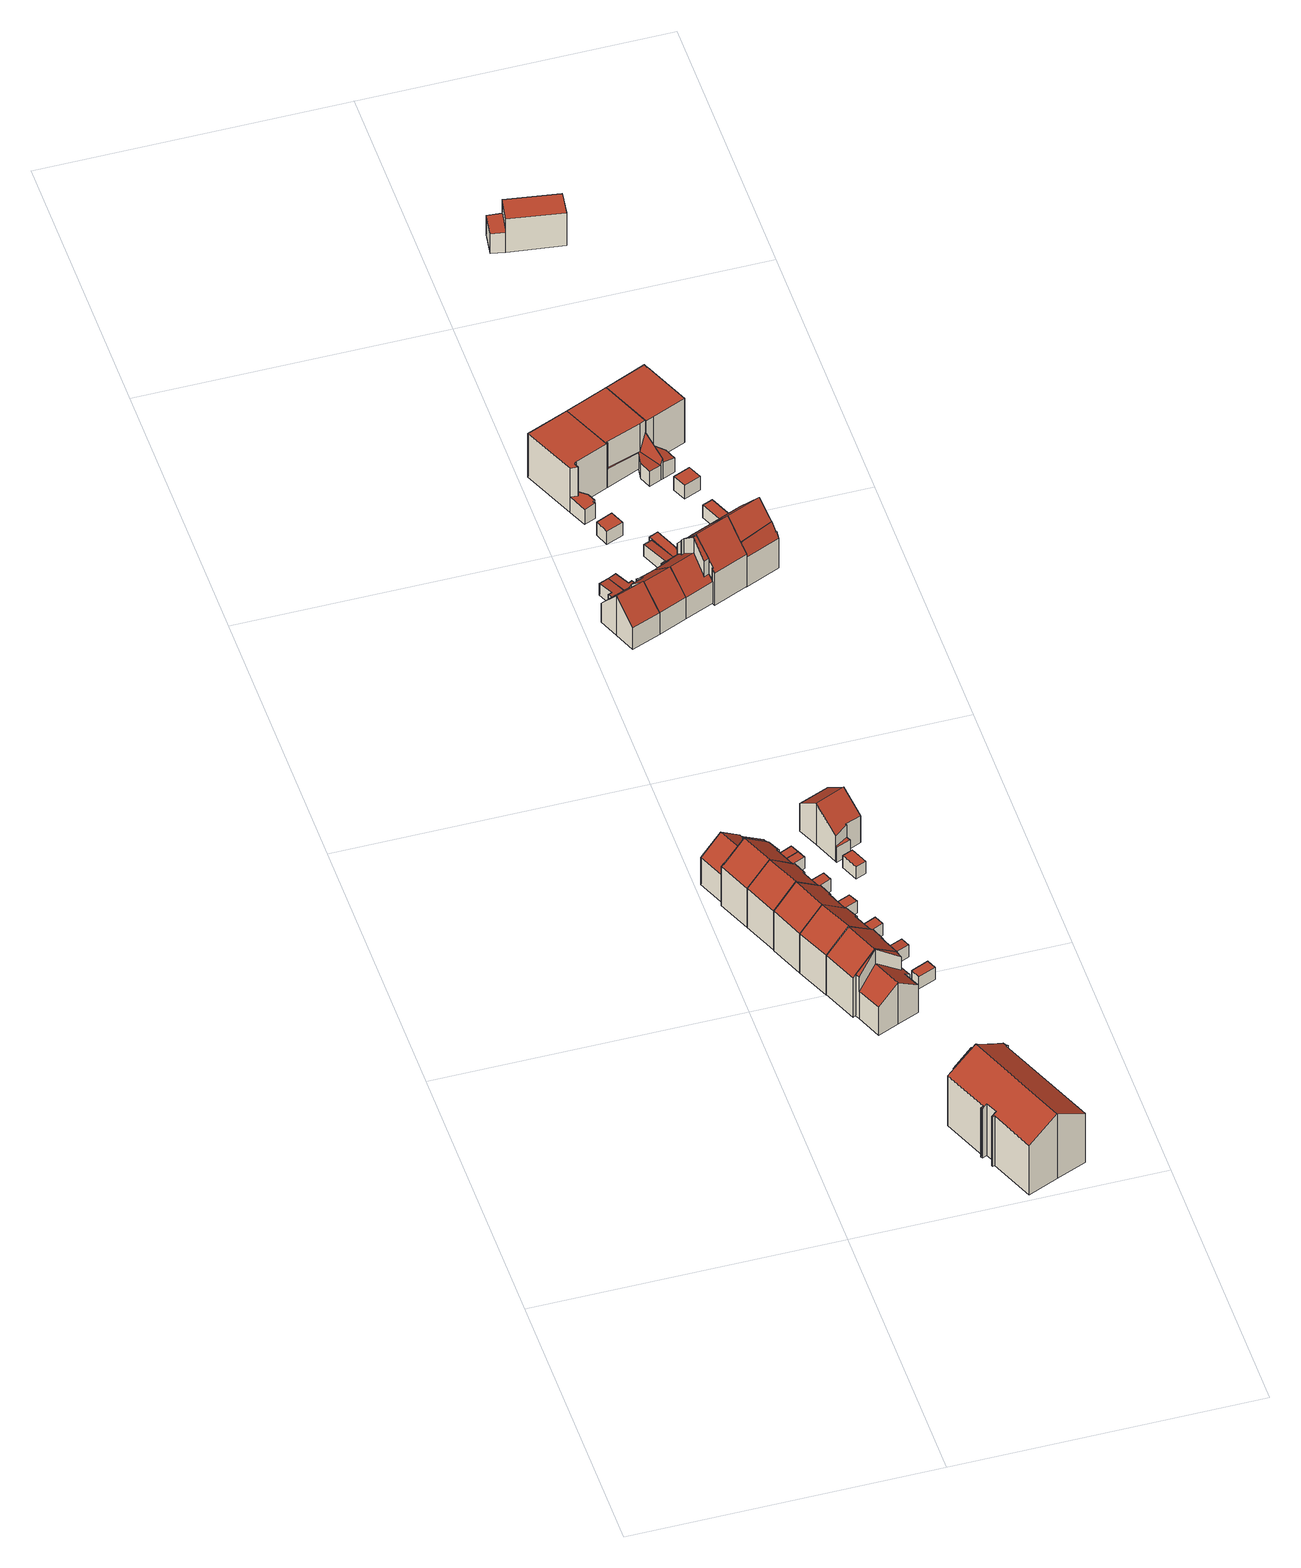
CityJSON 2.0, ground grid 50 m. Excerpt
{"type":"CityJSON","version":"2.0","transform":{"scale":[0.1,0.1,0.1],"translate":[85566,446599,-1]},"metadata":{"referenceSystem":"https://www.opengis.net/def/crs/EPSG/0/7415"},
"CityObjects":{
"building1":{"type":"Building","attributes":{"b3_bag_bag_overlap":0,"b3_bouwlagen":3,"b3_dak_type":"slanted","b3_h_dak_50p":6.76,"b3_h_dak_70p":7.43,"b3_h_dak_max":11.15,"b3_h_dak_min":2.4,"b3_h_maaiveld":-0.35,"b3_kas_warenhuis":false,"b3_mutatie_ahn3_ahn4":false,"b3_opp_buitenmuur":132.81,"b3_opp_dak_plat":0,"b3_opp_dak_schuin":53.96,"b3_opp_grond":43.02,"b3_opp_scheidingsmuur":70.31,"b3_reconstructie_onvolledig":false,"b3_rmse_lod12":1.41,"b3_rmse_lod13":1.21,"b3_rmse_lod22":0.35,"b3_val3dity_lod12":"[]","b3_val3dity_lod13":"[]","b3_val3dity_lod22":"[]","b3_volume_lod12":331.48,"b3_volume_lod13":326.34,"b3_volume_lod22":304.06,"geconstateerd":false,"oorspronkelijkbouwjaar":1948,"status":"Pand in gebruik"},"children":["building1-1"]},
"building1-1":{"type":"BuildingPart","parents":["building1"],"geometry":[{"type":"Solid","lod":"2.2","boundaries":[[[[0,1,2,3,4,5,6,7,8,9,10]],[[11,7,6,12]],[[13,14,10,9,15]],[[16,17,14,13]],[[18,1,0,19]],[[12,6,5,20]],[[21,22,4,3,23,24]],[[24,23,17,16,25]],[[26,2,1,18]],[[19,0,10,14]],[[27,28,22,21]],[[20,5,4,22]],[[25,16,28,27]],[[29,8,7,11]],[[15,9,8,29]],[[23,3,2,26]],[[25,27,21,24]],[[11,28,16,13,15,29]],[[23,26,18,19,14,17]],[[28,11,12,20,22]]]],"semantics":{"surfaces":[{"type":"GroundSurface"},{"type":"WallSurface","on_footprint_edge":true},{"type":"WallSurface","on_footprint_edge":false},{"type":"RoofSurface"}],"values":[[0,1,1,2,1,1,1,2,1,1,2,1,2,1,1,1,3,3,3,3]]}}]},
"building2":{"type":"Building","attributes":{"b3_bag_bag_overlap":0,"b3_bouwlagen":3,"b3_dak_type":"slanted","b3_h_dak_50p":9.47,"b3_h_dak_70p":10.08,"b3_h_dak_max":11.21,"b3_h_dak_min":2.56,"b3_h_maaiveld":-0.299,"b3_kas_warenhuis":false,"b3_mutatie_ahn3_ahn4":false,"b3_opp_buitenmuur":117.5,"b3_opp_dak_plat":0,"b3_opp_dak_schuin":67.11,"b3_opp_grond":52.32,"b3_opp_scheidingsmuur":154.33,"b3_reconstructie_onvolledig":false,"b3_rmse_lod12":1.56,"b3_rmse_lod13":1.56,"b3_rmse_lod22":0.716,"b3_val3dity_lod12":"[]","b3_val3dity_lod13":"[]","b3_val3dity_lod22":"[]","b3_volume_lod12":543,"b3_volume_lod13":543,"b3_volume_lod22":508.78,"geconstateerd":false,"oorspronkelijkbouwjaar":1948,"status":"Pand in gebruik"},"children":["building2-1"]},
"building2-1":{"type":"BuildingPart","parents":["building2"],"geometry":[{"type":"Solid","lod":"2.2","boundaries":[[[[30,31,5,32,33,2,1,34,35,36,37,38]],[[39,33,32,40]],[[41,2,33,39]],[[42,1,2,41]],[[43,38,37,44]],[[45,35,34,46]],[[47,36,35,45]],[[46,34,1,42]],[[48,31,30,49]],[[50,5,31,48]],[[40,32,5,50]],[[49,30,38,43]],[[44,37,36,47]],[[49,43,44,40,50,48]],[[44,47,45,46,42,41,39,40]]]],"semantics":{"surfaces":[{"type":"GroundSurface"},{"type":"WallSurface","on_footprint_edge":true},{"type":"RoofSurface"}],"values":[[0,1,1,1,1,1,1,1,1,1,1,1,1,2,2]]}}]},
"building3":{"type":"Building","attributes":{"b3_bag_bag_overlap":0,"b3_bouwlagen":3,"b3_dak_type":"slanted","b3_h_dak_50p":9.42,"b3_h_dak_70p":10.14,"b3_h_dak_max":11.2,"b3_h_dak_min":7.79,"b3_h_maaiveld":-0.341,"b3_kas_warenhuis":false,"b3_mutatie_ahn3_ahn4":false,"b3_opp_buitenmuur":103.54,"b3_opp_dak_plat":0,"b3_opp_dak_schuin":68.24,"b3_opp_grond":53.12,"b3_opp_scheidingsmuur":168.36,"b3_reconstructie_onvolledig":false,"b3_rmse_lod12":1.16,"b3_rmse_lod13":1.16,"b3_rmse_lod22":0.027,"b3_val3dity_lod12":"[]","b3_val3dity_lod13":"[]","b3_val3dity_lod22":"[]","b3_volume_lod12":553.67,"b3_volume_lod13":553.67,"b3_volume_lod22":518.33,"geconstateerd":false,"oorspronkelijkbouwjaar":1948,"status":"Pand in gebruik"},"children":["building3-1"]},
"building3-1":{"type":"BuildingPart","parents":["building3"],"geometry":[{"type":"Solid","lod":"2.2","boundaries":[[[[37,51,52,53,54,55,56,38]],[[57,55,54,58]],[[59,53,52,60]],[[60,52,51,61]],[[62,56,55,57]],[[63,38,56,62]],[[58,54,53,59]],[[61,51,37,44]],[[44,37,38,63]],[[61,44,57,58,59,60]],[[44,63,62,57]]]],"semantics":{"surfaces":[{"type":"GroundSurface"},{"type":"WallSurface","on_footprint_edge":true},{"type":"RoofSurface"}],"values":[[0,1,1,1,1,1,1,1,1,2,2]]}}]},
"building4":{"type":"Building","attributes":{"b3_bag_bag_overlap":0,"b3_bouwlagen":3,"b3_dak_type":"slanted","b3_h_dak_50p":9.42,"b3_h_dak_70p":10.1,"b3_h_dak_max":11.16,"b3_h_dak_min":7.81,"b3_h_maaiveld":-0.358,"b3_kas_warenhuis":false,"b3_mutatie_ahn3_ahn4":false,"b3_opp_buitenmuur":104.19,"b3_opp_dak_plat":0,"b3_opp_dak_schuin":68.46,"b3_opp_grond":53.33,"b3_opp_scheidingsmuur":168.63,"b3_reconstructie_onvolledig":false,"b3_rmse_lod12":1.16,"b3_rmse_lod13":1.16,"b3_rmse_lod22":0.028,"b3_val3dity_lod12":"[]","b3_val3dity_lod13":"[]","b3_val3dity_lod22":"[]","b3_volume_lod12":557.73,"b3_volume_lod13":557.73,"b3_volume_lod22":521.25,"geconstateerd":false,"oorspronkelijkbouwjaar":1948,"status":"Pand in gebruik"},"children":["building4-1"]},
"building4-1":{"type":"BuildingPart","parents":["building4"],"geometry":[{"type":"Solid","lod":"2.2","boundaries":[[[[64,65,66,67,68,69,70,71]],[[72,68,67,73]],[[74,69,68,72]],[[75,70,69,74]],[[76,71,70,75]],[[73,67,66,77]],[[78,65,64,79]],[[77,66,65,78]],[[79,64,71,76]],[[77,76,75,74,72,73]],[[79,76,77,78]]]],"semantics":{"surfaces":[{"type":"GroundSurface"},{"type":"WallSurface","on_footprint_edge":true},{"type":"RoofSurface"}],"values":[[0,1,1,1,1,1,1,1,1,2,2]]}}]},
"building5":{"type":"Building","attributes":{"b3_bag_bag_overlap":0,"b3_bouwlagen":3,"b3_dak_type":"slanted","b3_h_dak_50p":9.33,"b3_h_dak_70p":10.05,"b3_h_dak_max":11.16,"b3_h_dak_min":2.57,"b3_h_maaiveld":-0.38,"b3_kas_warenhuis":false,"b3_mutatie_ahn3_ahn4":false,"b3_opp_buitenmuur":104.39,"b3_opp_dak_plat":0,"b3_opp_dak_schuin":67.74,"b3_opp_grond":53.08,"b3_opp_scheidingsmuur":168.58,"b3_reconstructie_onvolledig":false,"b3_rmse_lod12":1.59,"b3_rmse_lod13":1.59,"b3_rmse_lod22":0.721,"b3_val3dity_lod12":"[]","b3_val3dity_lod13":"[]","b3_val3dity_lod22":"[]","b3_volume_lod12":555.49,"b3_volume_lod13":555.49,"b3_volume_lod22":519.77,"geconstateerd":false,"oorspronkelijkbouwjaar":1948,"status":"Pand in gebruik"},"children":["building5-1"]},
"building5-1":{"type":"BuildingPart","parents":["building5"],"geometry":[{"type":"Solid","lod":"2.2","boundaries":[[[[80,81,82,83,64,71,70,84,85]],[[86,83,82,87]],[[76,71,64,79]],[[75,70,71,76]],[[79,64,83,86]],[[88,81,80,89]],[[87,82,81,88]],[[89,80,85,90]],[[90,85,84,91]],[[91,84,70,75]],[[79,86,87,76]],[[91,75,76,87,88,89,90]]]],"semantics":{"surfaces":[{"type":"GroundSurface"},{"type":"WallSurface","on_footprint_edge":true},{"type":"RoofSurface"}],"values":[[0,1,1,1,1,1,1,1,1,1,2,2]]}}]},
"building6":{"type":"Building","attributes":{"b3_bag_bag_overlap":0,"b3_bouwlagen":3,"b3_dak_type":"slanted","b3_h_dak_50p":9.45,"b3_h_dak_70p":10.06,"b3_h_dak_max":11.2,"b3_h_dak_min":7.77,"b3_h_maaiveld":-0.346,"b3_kas_warenhuis":false,"b3_mutatie_ahn3_ahn4":false,"b3_opp_buitenmuur":110.7,"b3_opp_dak_plat":0,"b3_opp_dak_schuin":67.93,"b3_opp_grond":53.79,"b3_opp_scheidingsmuur":165.27,"b3_reconstructie_onvolledig":false,"b3_rmse_lod12":1.13,"b3_rmse_lod13":1.13,"b3_rmse_lod22":0.0281,"b3_val3dity_lod12":"[]","b3_val3dity_lod13":"[]","b3_val3dity_lod22":"[]","b3_volume_lod12":557.12,"b3_volume_lod13":557.12,"b3_volume_lod22":524.42,"geconstateerd":false,"oorspronkelijkbouwjaar":1948,"status":"Pand in gebruik"},"children":["building6-1"]},
"building6-1":{"type":"BuildingPart","parents":["building6"],"geometry":[{"type":"Solid","lod":"2.2","boundaries":[[[[92,93,94,95,96,97,98,99,100,101,102]],[[103,95,94,104]],[[105,97,96,106]],[[106,96,95,103]],[[107,100,99,108]],[[86,98,97,105]],[[109,93,92,110]],[[104,94,93,109]],[[110,92,102,111]],[[111,102,101,112]],[[112,101,100,107]],[[108,99,98,86]],[[112,107,108,104,109,110,111]],[[108,86,105,106,103,104]]]],"semantics":{"surfaces":[{"type":"GroundSurface"},{"type":"WallSurface","on_footprint_edge":true},{"type":"RoofSurface"}],"values":[[0,1,1,1,1,1,1,1,1,1,1,1,2,2]]}}]},
"building7":{"type":"Building","attributes":{"b3_bag_bag_overlap":0,"b3_bouwlagen":3,"b3_dak_type":"slanted","b3_h_dak_50p":6.85,"b3_h_dak_70p":7.48,"b3_h_dak_max":11,"b3_h_dak_min":2.53,"b3_h_maaiveld":-0.383,"b3_kas_warenhuis":false,"b3_mutatie_ahn3_ahn4":false,"b3_opp_buitenmuur":150.38,"b3_opp_dak_plat":0,"b3_opp_dak_schuin":54.18,"b3_opp_grond":43.1,"b3_opp_scheidingsmuur":80.99,"b3_reconstructie_onvolledig":false,"b3_rmse_lod12":1.47,"b3_rmse_lod13":1.47,"b3_rmse_lod22":0.327,"b3_val3dity_lod12":"[]","b3_val3dity_lod13":"[]","b3_val3dity_lod22":"[]","b3_volume_lod12":338.2,"b3_volume_lod13":338.2,"b3_volume_lod22":317.43,"geconstateerd":false,"oorspronkelijkbouwjaar":1948,"status":"Pand in gebruik"},"children":["building7-1"]},
"building7-1":{"type":"BuildingPart","parents":["building7"],"geometry":[{"type":"Solid","lod":"2.2","boundaries":[[[[113,114,115,116,117,118,119,120,121,122,123,124,125]],[[126,125,124,127]],[[128,121,120,129]],[[129,120,119,130]],[[127,124,123,131]],[[131,123,122,132]],[[133,117,116,103]],[[132,122,121,128]],[[134,135,136,137]],[[137,136,138,139]],[[103,116,115,106]],[[130,119,118,138]],[[139,138,118,117,133]],[[140,113,125,126]],[[106,115,114,141,142]],[[141,114,113,140]],[[143,144,135,134]],[[142,141,144,143]],[[135,126,127,131,132,128,129,130,138,136]],[[143,134,137,139,133]],[[144,141,140,126,135]],[[142,143,133,103,106]]]],"semantics":{"surfaces":[{"type":"GroundSurface"},{"type":"WallSurface","on_footprint_edge":true},{"type":"WallSurface","on_footprint_edge":false},{"type":"RoofSurface"}],"values":[[0,1,1,1,1,1,1,1,2,2,1,1,1,1,1,1,2,2,3,3,3,3]]}}]},
"building8":{"type":"Building","attributes":{"b3_bag_bag_overlap":0,"b3_bouwlagen":4,"b3_dak_type":"slanted","b3_h_dak_50p":10.99,"b3_h_dak_70p":11.81,"b3_h_dak_max":13.29,"b3_h_dak_min":2.88,"b3_h_maaiveld":-0.589,"b3_kas_warenhuis":false,"b3_mutatie_ahn3_ahn4":false,"b3_opp_buitenmuur":613.41,"b3_opp_dak_plat":0,"b3_opp_dak_schuin":288.76,"b3_opp_grond":247.66,"b3_opp_scheidingsmuur":128.1,"b3_reconstructie_onvolledig":false,"b3_rmse_lod12":3.52,"b3_rmse_lod13":1.07,"b3_rmse_lod22":0.165,"b3_val3dity_lod12":"[]","b3_val3dity_lod13":"[]","b3_val3dity_lod22":"[]","b3_volume_lod12":3069.52,"b3_volume_lod13":2777.64,"b3_volume_lod22":2630.29,"geconstateerd":false,"oorspronkelijkbouwjaar":1949,"status":"Pand in gebruik"},"children":["building8-1"]},
"building8-1":{"type":"BuildingPart","parents":["building8"],"geometry":[{"type":"Solid","lod":"2.2","boundaries":[[[[145,146,147,148,149,150,151,152,153,154,155,156,157,158,159,160,161,162,163,164,165]],[[166,167,168,169]],[[170,150,149,171]],[[172,151,150,170]],[[171,149,148,173]],[[173,148,147,174]],[[174,147,146,175]],[[176,165,164,177]],[[178,163,162,179]],[[177,164,163,178]],[[180,158,157,181]],[[179,162,161,182]],[[183,156,155,184]],[[181,157,156,183]],[[185,152,151,172]],[[184,155,154,186]],[[186,154,153,187]],[[169,168,188,189]],[[187,153,152,185]],[[190,160,159,191]],[[182,161,160,190]],[[192,191,159,158,180]],[[189,188,191,192]],[[193,194,167,166]],[[195,176,194,193]],[[196,145,165,176,195]],[[175,146,145,196]],[[191,188,168,179,182,190]],[[194,176,177,178,179,168,167]],[[174,180,181,183,184,186,187,185,172,170,171,173]],[[180,174,175,196,195,193,166,169,189,192]]]],"semantics":{"surfaces":[{"type":"GroundSurface"},{"type":"WallSurface","on_footprint_edge":false},{"type":"WallSurface","on_footprint_edge":true},{"type":"RoofSurface"}],"values":[[0,1,2,2,2,2,2,2,2,2,2,2,2,2,2,2,2,1,2,2,2,2,1,1,1,2,2,3,3,3,3]]}}]},
"building9":{"type":"Building","attributes":{"b3_bag_bag_overlap":0,"b3_dak_type":"horizontal","b3_h_dak_50p":1.99,"b3_h_dak_70p":2,"b3_h_dak_max":2.08,"b3_h_dak_min":1.92,"b3_h_maaiveld":-0.447,"b3_kas_warenhuis":false,"b3_mutatie_ahn3_ahn4":false,"b3_opp_buitenmuur":15,"b3_opp_dak_plat":4.7,"b3_opp_dak_schuin":0,"b3_opp_grond":4.7,"b3_opp_scheidingsmuur":7.45,"b3_reconstructie_onvolledig":false,"b3_rmse_lod12":0.0325,"b3_rmse_lod13":0.0325,"b3_rmse_lod22":0.0299,"b3_val3dity_lod12":"[]","b3_val3dity_lod13":"[]","b3_val3dity_lod22":"[]","b3_volume_lod12":11.47,"b3_volume_lod13":11.47,"b3_volume_lod22":11.44,"geconstateerd":false,"oorspronkelijkbouwjaar":1948,"status":"Pand in gebruik"},"children":["building9-1"]},
"building9-1":{"type":"BuildingPart","parents":["building9"],"geometry":[{"type":"Solid","lod":"2.2","boundaries":[[[[197,198,199,200]],[[201,197,200,202]],[[202,200,199,203]],[[203,199,198,204]],[[204,198,197,201]],[[204,201,202,203]]]],"semantics":{"surfaces":[{"type":"GroundSurface"},{"type":"WallSurface","on_footprint_edge":true},{"type":"RoofSurface"}],"values":[[0,1,1,1,1,2]]}}]},
"building10":{"type":"Building","attributes":{"b3_bag_bag_overlap":0,"b3_dak_type":"horizontal","b3_h_dak_50p":1.99,"b3_h_dak_70p":2,"b3_h_dak_max":2.19,"b3_h_dak_min":1.93,"b3_h_maaiveld":-0.444,"b3_kas_warenhuis":false,"b3_mutatie_ahn3_ahn4":false,"b3_opp_buitenmuur":15.12,"b3_opp_dak_plat":4.7,"b3_opp_dak_schuin":0,"b3_opp_grond":4.7,"b3_opp_scheidingsmuur":7.45,"b3_reconstructie_onvolledig":false,"b3_rmse_lod12":0.044,"b3_rmse_lod13":0.044,"b3_rmse_lod22":0.0389,"b3_val3dity_lod12":"[]","b3_val3dity_lod13":"[]","b3_val3dity_lod22":"[]","b3_volume_lod12":11.51,"b3_volume_lod13":11.51,"b3_volume_lod22":11.5,"geconstateerd":false,"oorspronkelijkbouwjaar":1948,"status":"Pand in gebruik"},"children":["building10-1"]},
"building10-1":{"type":"BuildingPart","parents":["building10"],"geometry":[{"type":"Solid","lod":"2.2","boundaries":[[[[200,205,206,197]],[[207,206,205,208]],[[201,197,206,207]],[[202,200,197,201]],[[208,205,200,202]],[[208,202,201,207]]]],"semantics":{"surfaces":[{"type":"GroundSurface"},{"type":"WallSurface","on_footprint_edge":true},{"type":"RoofSurface"}],"values":[[0,1,1,1,1,2]]}}]},
"building11":{"type":"Building","attributes":{"b3_dak_type":"horizontal","b3_h_dak_50p":2.02,"b3_h_dak_70p":2.04,"b3_h_dak_max":2.13,"b3_h_dak_min":1.95,"b3_h_maaiveld":-0.476,"b3_kas_warenhuis":false,"b3_mutatie_ahn3_ahn4":false,"b3_opp_buitenmuur":24.06,"b3_opp_dak_plat":5.35,"b3_opp_dak_schuin":0,"b3_opp_grond":5.34,"b3_opp_scheidingsmuur":0,"b3_reconstructie_onvolledig":false,"b3_rmse_lod12":0.04,"b3_rmse_lod13":0.04,"b3_rmse_lod22":0.0341,"b3_val3dity_lod12":"[]","b3_val3dity_lod13":"[]","b3_val3dity_lod22":"[]","b3_volume_lod12":13.43,"b3_volume_lod13":13.43,"b3_volume_lod22":13.35,"geconstateerd":false,"oorspronkelijkbouwjaar":1948,"status":"Pand in gebruik"},"children":["building11-1"]},
"building11-1":{"type":"BuildingPart","parents":["building11"],"geometry":[{"type":"Solid","lod":"2.2","boundaries":[[[[209,210,211,212]],[[213,209,212,214]],[[214,212,211,215]],[[215,211,210,216]],[[216,210,209,213]],[[216,213,214,215]]]],"semantics":{"surfaces":[{"type":"GroundSurface"},{"type":"WallSurface","on_footprint_edge":true},{"type":"RoofSurface"}],"values":[[0,1,1,1,1,2]]}}]},
"building12":{"type":"Building","attributes":{"b3_dak_type":"horizontal","b3_h_dak_50p":1.99,"b3_h_dak_70p":2.01,"b3_h_dak_max":2.1,"b3_h_dak_min":1.91,"b3_h_maaiveld":-0.511,"b3_kas_warenhuis":false,"b3_mutatie_ahn3_ahn4":false,"b3_opp_buitenmuur":24.15,"b3_opp_dak_plat":5.35,"b3_opp_dak_schuin":0,"b3_opp_grond":5.34,"b3_opp_scheidingsmuur":0,"b3_reconstructie_onvolledig":false,"b3_rmse_lod12":0.0374,"b3_rmse_lod13":0.0374,"b3_rmse_lod22":0.0362,"b3_val3dity_lod12":"[]","b3_val3dity_lod13":"[]","b3_val3dity_lod22":"[]","b3_volume_lod12":13.43,"b3_volume_lod13":13.43,"b3_volume_lod22":13.4,"geconstateerd":false,"oorspronkelijkbouwjaar":1948,"status":"Pand in gebruik"},"children":["building12-1"]},
"building12-1":{"type":"BuildingPart","parents":["building12"],"geometry":[{"type":"Solid","lod":"2.2","boundaries":[[[[217,218,219,220]],[[221,217,220,222]],[[222,220,219,223]],[[223,219,218,224]],[[224,218,217,221]],[[224,221,222,223]]]],"semantics":{"surfaces":[{"type":"GroundSurface"},{"type":"WallSurface","on_footprint_edge":true},{"type":"RoofSurface"}],"values":[[0,1,1,1,1,2]]}}]},
"building13":{"type":"Building","attributes":{"b3_dak_type":"horizontal","b3_h_dak_50p":2.01,"b3_h_dak_70p":2.02,"b3_h_dak_max":2.11,"b3_h_dak_min":1.92,"b3_h_maaiveld":-0.525,"b3_kas_warenhuis":false,"b3_mutatie_ahn3_ahn4":false,"b3_opp_buitenmuur":24.4,"b3_opp_dak_plat":5.35,"b3_opp_dak_schuin":0,"b3_opp_grond":5.35,"b3_opp_scheidingsmuur":0,"b3_reconstructie_onvolledig":false,"b3_rmse_lod12":0.0367,"b3_rmse_lod13":0.0367,"b3_rmse_lod22":0.0341,"b3_val3dity_lod12":"[]","b3_val3dity_lod13":"[]","b3_val3dity_lod22":"[]","b3_volume_lod12":13.58,"b3_volume_lod13":13.58,"b3_volume_lod22":13.54,"geconstateerd":false,"oorspronkelijkbouwjaar":1948,"status":"Pand in gebruik"},"children":["building13-1"]},
"building13-1":{"type":"BuildingPart","parents":["building13"],"geometry":[{"type":"Solid","lod":"2.2","boundaries":[[[[225,226,227,228]],[[229,227,226,230]],[[231,228,227,229]],[[232,225,228,231]],[[230,226,225,232]],[[230,232,231,229]]]],"semantics":{"surfaces":[{"type":"GroundSurface"},{"type":"WallSurface","on_footprint_edge":true},{"type":"RoofSurface"}],"values":[[0,1,1,1,1,2]]}}]},
"building14":{"type":"Building","attributes":{"b3_dak_type":"horizontal","b3_h_dak_50p":2.03,"b3_h_dak_70p":2.06,"b3_h_dak_max":2.22,"b3_h_dak_min":1.96,"b3_h_maaiveld":-0.482,"b3_kas_warenhuis":false,"b3_mutatie_ahn3_ahn4":false,"b3_opp_buitenmuur":24.36,"b3_opp_dak_plat":5.35,"b3_opp_dak_schuin":0,"b3_opp_grond":5.35,"b3_opp_scheidingsmuur":0,"b3_reconstructie_onvolledig":false,"b3_rmse_lod12":0.0627,"b3_rmse_lod13":0.0627,"b3_rmse_lod22":0.0517,"b3_val3dity_lod12":"[]","b3_val3dity_lod13":"[]","b3_val3dity_lod22":"[]","b3_volume_lod12":13.63,"b3_volume_lod13":13.63,"b3_volume_lod22":13.52,"geconstateerd":false,"oorspronkelijkbouwjaar":1948,"status":"Pand in gebruik"},"children":["building14-1"]},
"building14-1":{"type":"BuildingPart","parents":["building14"],"geometry":[{"type":"Solid","lod":"2.2","boundaries":[[[[233,234,235,236]],[[237,233,236,238]],[[238,236,235,239]],[[239,235,234,240]],[[240,234,233,237]],[[240,237,238,239]]]],"semantics":{"surfaces":[{"type":"GroundSurface"},{"type":"WallSurface","on_footprint_edge":true},{"type":"RoofSurface"}],"values":[[0,1,1,1,1,2]]}}]},
"building15":{"type":"Building","attributes":{"b3_dak_type":"horizontal","b3_h_dak_50p":2.01,"b3_h_dak_70p":2.03,"b3_h_dak_max":2.1,"b3_h_dak_min":1.91,"b3_h_maaiveld":-0.477,"b3_kas_warenhuis":false,"b3_mutatie_ahn3_ahn4":false,"b3_opp_buitenmuur":23.92,"b3_opp_dak_plat":5.35,"b3_opp_dak_schuin":0,"b3_opp_grond":5.34,"b3_opp_scheidingsmuur":0,"b3_reconstructie_onvolledig":false,"b3_rmse_lod12":0.0357,"b3_rmse_lod13":0.0357,"b3_rmse_lod22":0.0322,"b3_val3dity_lod12":"[]","b3_val3dity_lod13":"[]","b3_val3dity_lod22":"[]","b3_volume_lod12":13.32,"b3_volume_lod13":13.32,"b3_volume_lod22":13.27,"geconstateerd":false,"oorspronkelijkbouwjaar":1948,"status":"Pand in gebruik"},"children":["building15-1"]},
"building15-1":{"type":"BuildingPart","parents":["building15"],"geometry":[{"type":"Solid","lod":"2.2","boundaries":[[[[241,242,243,244]],[[245,241,244,246]],[[246,244,243,247]],[[247,243,242,248]],[[248,242,241,245]],[[248,245,246,247]]]],"semantics":{"surfaces":[{"type":"GroundSurface"},{"type":"WallSurface","on_footprint_edge":true},{"type":"RoofSurface"}],"values":[[0,1,1,1,1,2]]}}]},
"building16":{"type":"Building","attributes":{"b3_dak_type":"horizontal","b3_h_dak_50p":2.01,"b3_h_dak_70p":2.04,"b3_h_dak_max":2.09,"b3_h_dak_min":1.92,"b3_h_maaiveld":-0.495,"b3_kas_warenhuis":false,"b3_mutatie_ahn3_ahn4":false,"b3_opp_buitenmuur":24.39,"b3_opp_dak_plat":5.47,"b3_opp_dak_schuin":0,"b3_opp_grond":5.47,"b3_opp_scheidingsmuur":0,"b3_reconstructie_onvolledig":false,"b3_rmse_lod12":0.0373,"b3_rmse_lod13":0.0373,"b3_rmse_lod22":0.0365,"b3_val3dity_lod12":"[]","b3_val3dity_lod13":"[]","b3_val3dity_lod22":"[]","b3_volume_lod12":13.77,"b3_volume_lod13":13.77,"b3_volume_lod22":13.73,"geconstateerd":false,"oorspronkelijkbouwjaar":1948,"status":"Pand in gebruik"},"children":["building16-1"]},
"building16-1":{"type":"BuildingPart","parents":["building16"],"geometry":[{"type":"Solid","lod":"2.2","boundaries":[[[[249,250,251,252]],[[253,249,252,254]],[[254,252,251,255]],[[255,251,250,256]],[[256,250,249,253]],[[256,253,254,255]]]],"semantics":{"surfaces":[{"type":"GroundSurface"},{"type":"WallSurface","on_footprint_edge":true},{"type":"RoofSurface"}],"values":[[0,1,1,1,1,2]]}}]},
"building17":{"type":"Building","attributes":{"b3_bag_bag_overlap":0,"b3_bouwlagen":3,"b3_dak_type":"slanted","b3_h_dak_50p":6.7,"b3_h_dak_70p":7.3,"b3_h_dak_max":8.24,"b3_h_dak_min":2.57,"b3_h_maaiveld":-0.447,"b3_kas_warenhuis":false,"b3_mutatie_ahn3_ahn4":false,"b3_opp_buitenmuur":123.4,"b3_opp_dak_plat":0,"b3_opp_dak_schuin":54.36,"b3_opp_grond":43.16,"b3_opp_scheidingsmuur":54.14,"b3_reconstructie_onvolledig":false,"b3_rmse_lod12":1.18,"b3_rmse_lod13":0.981,"b3_rmse_lod22":0.0349,"b3_val3dity_lod12":"[]","b3_val3dity_lod13":"[]","b3_val3dity_lod22":"[]","b3_volume_lod12":331.13,"b3_volume_lod13":326.39,"b3_volume_lod22":303.41,"geconstateerd":false,"oorspronkelijkbouwjaar":1948,"status":"Pand in gebruik"},"children":["building17-1"]},
"building17-1":{"type":"BuildingPart","parents":["building17"],"geometry":[{"type":"Solid","lod":"2.2","boundaries":[[[[257,258,259,260,261,262,263,264,265,266]],[[267,263,262,268]],[[268,262,261,269]],[[270,271,269,272]],[[273,266,265,274]],[[272,269,261,260,275]],[[276,257,266,273]],[[277,258,257,276]],[[271,264,263,267]],[[274,265,264,271,270]],[[278,259,258,277]],[[275,260,259,278]],[[277,276,273,274]],[[271,267,268,269]],[[275,278,277,274,270,272]]]],"semantics":{"surfaces":[{"type":"GroundSurface"},{"type":"WallSurface","on_footprint_edge":true},{"type":"WallSurface","on_footprint_edge":false},{"type":"RoofSurface"}],"values":[[0,1,1,2,1,1,1,1,1,1,1,1,3,3,3]]}}]},
"building18":{"type":"Building","attributes":{"b3_bag_bag_overlap":0,"b3_bouwlagen":2,"b3_dak_type":"slanted","b3_h_dak_50p":5.66,"b3_h_dak_70p":6.45,"b3_h_dak_max":7.76,"b3_h_dak_min":2.06,"b3_h_maaiveld":-0.295,"b3_kas_warenhuis":false,"b3_mutatie_ahn3_ahn4":false,"b3_opp_buitenmuur":53.81,"b3_opp_dak_plat":0,"b3_opp_dak_schuin":62.95,"b3_opp_grond":46.6,"b3_opp_scheidingsmuur":103.79,"b3_reconstructie_onvolledig":false,"b3_rmse_lod12":2.04,"b3_rmse_lod13":1.08,"b3_rmse_lod22":0.212,"b3_val3dity_lod12":"[]","b3_val3dity_lod13":"[]","b3_val3dity_lod22":"[]","b3_volume_lod12":314.09,"b3_volume_lod13":289.88,"b3_volume_lod22":257.53,"geconstateerd":false,"oorspronkelijkbouwjaar":1935,"status":"Pand in gebruik"},"children":["building18-1"]},
"building18-1":{"type":"BuildingPart","parents":["building18"],"geometry":[{"type":"Solid","lod":"2.2","boundaries":[[[[279,280,281,282,283,284,285,286,287,288,289,290]],[[291,283,282,292]],[[292,282,281,293]],[[294,286,285,295]],[[296,297,287,286,294]],[[298,284,283,291]],[[295,285,284,298]],[[299,279,290,300]],[[293,281,280,301,302]],[[300,290,289,303]],[[303,289,288,304]],[[304,288,287,297]],[[301,280,279,299]],[[302,301,297,296]],[[298,291,292,293]],[[297,301,299,300,303,304]],[[302,296,294,295,298,293]]]],"semantics":{"surfaces":[{"type":"GroundSurface"},{"type":"WallSurface","on_footprint_edge":true},{"type":"WallSurface","on_footprint_edge":false},{"type":"RoofSurface"}],"values":[[0,1,1,1,1,1,1,1,1,1,1,1,1,2,3,3,3]]}}]},
"building19":{"type":"Building","attributes":{"b3_bag_bag_overlap":0,"b3_bouwlagen":2,"b3_dak_type":"slanted","b3_h_dak_50p":5.67,"b3_h_dak_70p":6.45,"b3_h_dak_max":7.77,"b3_h_dak_min":2.11,"b3_h_maaiveld":-0.286,"b3_kas_warenhuis":false,"b3_mutatie_ahn3_ahn4":false,"b3_opp_buitenmuur":56.38,"b3_opp_dak_plat":0,"b3_opp_dak_schuin":63.56,"b3_opp_grond":46.1,"b3_opp_scheidingsmuur":104.11,"b3_reconstructie_onvolledig":false,"b3_rmse_lod12":1.94,"b3_rmse_lod13":1.14,"b3_rmse_lod22":0.198,"b3_val3dity_lod12":"[]","b3_val3dity_lod13":"[]","b3_val3dity_lod22":"[]","b3_volume_lod12":311.22,"b3_volume_lod13":280.39,"b3_volume_lod22":257.94,"geconstateerd":false,"oorspronkelijkbouwjaar":1935,"status":"Pand in gebruik"},"children":["building19-1"]},
"building19-1":{"type":"BuildingPart","parents":["building19"],"geometry":[{"type":"Solid","lod":"2.2","boundaries":[[[[305,306,282,307,308,280,279,309,310,311,312,313,314]],[[315,312,311,316]],[[299,279,280,301]],[[316,311,310,317]],[[317,310,309,318]],[[318,309,279,299]],[[319,314,313,320]],[[320,313,312,315,321]],[[322,306,305,323]],[[292,282,306,322]],[[301,280,308,324]],[[321,315,325,326]],[[327,307,282,292]],[[328,329,324,330]],[[330,324,308,307,327]],[[323,305,314,319]],[[326,325,329,328]],[[325,315,316,317,318,299,301]],[[327,292,322,323]],[[329,325,301,324]],[[326,328,330,327,323,319,320,321]]]],"semantics":{"surfaces":[{"type":"GroundSurface"},{"type":"WallSurface","on_footprint_edge":true},{"type":"WallSurface","on_footprint_edge":false},{"type":"RoofSurface"}],"values":[[0,1,1,1,1,1,1,1,1,1,1,2,1,2,1,1,2,3,3,3,3]]}}]},
"building20":{"type":"Building","attributes":{"b3_bag_bag_overlap":0,"b3_dak_type":"horizontal","b3_h_dak_50p":2.4,"b3_h_dak_70p":2.41,"b3_h_dak_max":2.55,"b3_h_dak_min":2.23,"b3_h_maaiveld":-0.302,"b3_kas_warenhuis":false,"b3_mutatie_ahn3_ahn4":false,"b3_opp_buitenmuur":23.05,"b3_opp_dak_plat":7.55,"b3_opp_dak_schuin":0,"b3_opp_grond":7.55,"b3_opp_scheidingsmuur":6.71,"b3_reconstructie_onvolledig":false,"b3_rmse_lod12":0.0467,"b3_rmse_lod13":0.0467,"b3_rmse_lod22":0.0431,"b3_val3dity_lod12":"[]","b3_val3dity_lod13":"[]","b3_val3dity_lod22":"[]","b3_volume_lod12":20.48,"b3_volume_lod13":20.48,"b3_volume_lod22":20.38,"geconstateerd":false,"oorspronkelijkbouwjaar":1928,"status":"Pand in gebruik"},"children":["building20-1"]},
"building20-1":{"type":"BuildingPart","parents":["building20"],"geometry":[{"type":"Solid","lod":"2.2","boundaries":[[[[331,332,333,334]],[[335,333,332,336]],[[337,334,333,335]],[[338,331,334,337]],[[336,332,331,338]],[[336,338,337,335]]]],"semantics":{"surfaces":[{"type":"GroundSurface"},{"type":"WallSurface","on_footprint_edge":true},{"type":"RoofSurface"}],"values":[[0,1,1,1,1,2]]}}]},
"building21":{"type":"Building","attributes":{"b3_bag_bag_overlap":0,"b3_bouwlagen":3,"b3_dak_type":"multiple horizontal","b3_h_dak_50p":8.93,"b3_h_dak_70p":8.94,"b3_h_dak_max":9.15,"b3_h_dak_min":2.86,"b3_h_maaiveld":-0.193,"b3_kas_warenhuis":false,"b3_mutatie_ahn3_ahn4":false,"b3_opp_buitenmuur":160,"b3_opp_dak_plat":78.05,"b3_opp_dak_schuin":0,"b3_opp_grond":78.04,"b3_opp_scheidingsmuur":183.4,"b3_reconstructie_onvolledig":false,"b3_rmse_lod12":1.65,"b3_rmse_lod13":0.102,"b3_rmse_lod22":0.0934,"b3_val3dity_lod12":"[]","b3_val3dity_lod13":"[]","b3_val3dity_lod22":"[]","b3_volume_lod12":712.99,"b3_volume_lod13":670.82,"b3_volume_lod22":668.78,"geconstateerd":false,"oorspronkelijkbouwjaar":1928,"status":"Pand in gebruik"},"children":["building21-1"]},
"building21-1":{"type":"BuildingPart","parents":["building21"],"geometry":[{"type":"Solid","lod":"2.2","boundaries":[[[[339,340,341,342,343,344,345,346,347,348,349]],[[350,345,344,351]],[[352,353,354,355]],[[355,354,356,357]],[[358,343,342,359]],[[360,358,353,352]],[[361,347,346,362]],[[362,346,345,350]],[[357,356,348,347,361]],[[363,340,339,364]],[[364,339,349,365]],[[359,342,341,366]],[[366,341,340,363]],[[365,349,348,356]],[[351,344,343,358,360]],[[365,356,354,353,358,359,366,363,364]],[[351,360,352,355,357,361,362,350]]]],"semantics":{"surfaces":[{"type":"GroundSurface"},{"type":"WallSurface","on_footprint_edge":true},{"type":"WallSurface","on_footprint_edge":false},{"type":"RoofSurface"}],"values":[[0,1,2,2,1,2,1,1,1,1,1,1,1,1,1,3,3]]}}]},
"building22":{"type":"Building","attributes":{"b3_bag_bag_overlap":0,"b3_bouwlagen":2,"b3_dak_type":"slanted","b3_h_dak_50p":5.53,"b3_h_dak_70p":6.51,"b3_h_dak_max":10.82,"b3_h_dak_min":2.13,"b3_h_maaiveld":-0.283,"b3_kas_warenhuis":false,"b3_mutatie_ahn3_ahn4":false,"b3_opp_buitenmuur":86.49,"b3_opp_dak_plat":0,"b3_opp_dak_schuin":62.99,"b3_opp_grond":50.46,"b3_opp_scheidingsmuur":128.56,"b3_reconstructie_onvolledig":false,"b3_rmse_lod12":2.38,"b3_rmse_lod13":1.12,"b3_rmse_lod22":0.21,"b3_val3dity_lod12":"[]","b3_val3dity_lod13":"[]","b3_val3dity_lod22":"[]","b3_volume_lod12":342.98,"b3_volume_lod13":312.39,"b3_volume_lod22":283.04,"geconstateerd":false,"oorspronkelijkbouwjaar":1935,"status":"Pand in gebruik"},"children":["building22-1"]},
"building22-1":{"type":"BuildingPart","parents":["building22"],"geometry":[{"type":"Solid","lod":"2.2","boundaries":[[[[367,368,369,370,371,372,373,374,306,305,314,375,376,377]],[[378,372,371,379,380]],[[381,368,367,382]],[[383,369,368,381]],[[384,385,386,387]],[[387,386,388,389]],[[382,367,377,390]],[[390,377,376,391]],[[392,375,314,319]],[[393,391,376,375,392]],[[319,314,305,323]],[[323,305,306,394]],[[389,388,395,396]],[[394,306,374,397]],[[396,395,398,399]],[[397,374,373,398]],[[400,370,369,383]],[[399,398,373,372,378]],[[379,371,370,400,401]],[[401,400,391,393]],[[380,379,402,403]],[[403,402,385,384]],[[397,398,395,388,323,394]],[[378,389,396,399]],[[391,400,383,381,382,390]],[[385,402,379,401,393,392,319,323,388,386]],[[389,378,380,403,384,387]]]],"semantics":{"surfaces":[{"type":"GroundSurface"},{"type":"WallSurface","on_footprint_edge":true},{"type":"WallSurface","on_footprint_edge":false},{"type":"RoofSurface"}],"values":[[0,1,1,1,2,2,1,1,1,1,1,1,2,1,2,1,1,1,1,2,2,2,3,3,3,3,3]]}}]},
"building23":{"type":"Building","attributes":{"b3_bag_bag_overlap":0,"b3_bouwlagen":3,"b3_dak_type":"slanted","b3_h_dak_50p":8.5,"b3_h_dak_70p":9.38,"b3_h_dak_max":11.45,"b3_h_dak_min":2,"b3_h_maaiveld":-0.287,"b3_kas_warenhuis":false,"b3_mutatie_ahn3_ahn4":false,"b3_opp_buitenmuur":111.17,"b3_opp_dak_plat":13.32,"b3_opp_dak_schuin":80.82,"b3_opp_grond":64.71,"b3_opp_scheidingsmuur":158.62,"b3_reconstructie_onvolledig":false,"b3_rmse_lod12":3.26,"b3_rmse_lod13":1.39,"b3_rmse_lod22":0.197,"b3_val3dity_lod12":"[]","b3_val3dity_lod13":"[]","b3_val3dity_lod22":"[]","b3_volume_lod12":621.3,"b3_volume_lod13":551.7,"b3_volume_lod22":503.06,"geconstateerd":false,"oorspronkelijkbouwjaar":1935,"status":"Pand in gebruik"},"children":["building23-1"]},
"building23-1":{"type":"BuildingPart","parents":["building23"],"geometry":[{"type":"Solid","lod":"2.2","boundaries":[[[[404,405,406,407,408,409,410,411,412,413,414,415,374,372,416,417]],[[418,414,413,419]],[[420,415,414,418]],[[421,374,415,420]],[[422,409,408,423]],[[424,422,425,426]],[[427,407,406,428]],[[428,406,405,429]],[[430,410,409,422,424]],[[423,408,407,427]],[[431,417,416,425]],[[432,404,417,431]],[[429,405,404,432]],[[433,372,374,421]],[[419,413,412,434]],[[426,425,416,372,433]],[[434,412,411,435]],[[435,411,410,430]],[[429,432,431,425,422,423,427,428]],[[419,434,433,421,420,418]],[[435,430,424,426,433,434]]]],"semantics":{"surfaces":[{"type":"GroundSurface"},{"type":"WallSurface","on_footprint_edge":true},{"type":"WallSurface","on_footprint_edge":false},{"type":"RoofSurface"}],"values":[[0,1,1,1,1,2,1,1,1,1,1,1,1,1,1,1,1,1,3,3,3]]}}]},
"building24":{"type":"Building","attributes":{"b3_bag_bag_overlap":0,"b3_bouwlagen":3,"b3_dak_type":"multiple horizontal","b3_h_dak_50p":8.95,"b3_h_dak_70p":8.98,"b3_h_dak_max":9.14,"b3_h_dak_min":2.84,"b3_h_maaiveld":-0.176,"b3_kas_warenhuis":false,"b3_mutatie_ahn3_ahn4":false,"b3_opp_buitenmuur":161.12,"b3_opp_dak_plat":69.86,"b3_opp_dak_schuin":21.01,"b3_opp_grond":78.45,"b3_opp_scheidingsmuur":182.84,"b3_reconstructie_onvolledig":false,"b3_rmse_lod12":1.52,"b3_rmse_lod13":0.408,"b3_rmse_lod22":0.0517,"b3_val3dity_lod12":"[]","b3_val3dity_lod13":"[]","b3_val3dity_lod22":"[]","b3_volume_lod12":718.13,"b3_volume_lod13":676.13,"b3_volume_lod22":661.75,"geconstateerd":false,"oorspronkelijkbouwjaar":1924,"status":"Pand in gebruik"},"children":["building24-1"]},
"building24-1":{"type":"BuildingPart","parents":["building24"],"geometry":[{"type":"Solid","lod":"2.2","boundaries":[[[[436,437,438,439,440,441,442,346,345,443]],[[444,440,439,445]],[[445,439,438,446]],[[447,448,449,450]],[[451,441,440,444]],[[452,442,441,451]],[[450,449,453,454]],[[454,453,436,443,455]],[[362,346,442,452,456]],[[455,443,345,350]],[[350,345,346,362]],[[446,438,437,457]],[[457,437,436,453]],[[456,452,448,447]],[[449,446,457,453]],[[456,447,450,454,455,350,362]],[[446,449,448,452,451,444,445]]]],"semantics":{"surfaces":[{"type":"GroundSurface"},{"type":"WallSurface","on_footprint_edge":true},{"type":"WallSurface","on_footprint_edge":false},{"type":"RoofSurface"}],"values":[[0,1,1,2,1,1,2,1,1,1,1,1,1,2,3,3,3]]}}]},
"building25":{"type":"Building","attributes":{"b3_bag_bag_overlap":0,"b3_bouwlagen":3,"b3_dak_type":"slanted","b3_h_dak_50p":8.55,"b3_h_dak_70p":9.43,"b3_h_dak_max":11.38,"b3_h_dak_min":1.94,"b3_h_maaiveld":-0.36,"b3_kas_warenhuis":false,"b3_mutatie_ahn3_ahn4":false,"b3_opp_buitenmuur":115.18,"b3_opp_dak_plat":14.03,"b3_opp_dak_schuin":82.93,"b3_opp_grond":65.3,"b3_opp_scheidingsmuur":154.66,"b3_reconstructie_onvolledig":false,"b3_rmse_lod12":3.31,"b3_rmse_lod13":1.42,"b3_rmse_lod22":0.166,"b3_val3dity_lod12":"[]","b3_val3dity_lod13":"[]","b3_val3dity_lod22":"[]","b3_volume_lod12":632.87,"b3_volume_lod13":558.04,"b3_volume_lod22":506.01,"geconstateerd":false,"oorspronkelijkbouwjaar":1935,"status":"Pand in gebruik"},"children":["building25-1"]},
"building25-1":{"type":"BuildingPart","parents":["building25"],"geometry":[{"type":"Solid","lod":"2.2","boundaries":[[[[458,459,460,461,462,463,464,465,466,467,468,469,470,471,472,473,474,475]],[[476,473,472,477]],[[478,474,473,476]],[[479,459,458,480]],[[481,482,480,483]],[[477,472,471,482,481]],[[482,471,470,484]],[[485,475,474,478]],[[486,464,463,487]],[[488,461,460,435]],[[489,490,462,461,488]],[[491,468,467,492]],[[493,466,465,494]],[[492,467,466,493]],[[494,465,464,486]],[[487,463,462,490]],[[483,480,458,475,485]],[[435,460,459,479]],[[484,470,469,495,496]],[[496,495,490,489]],[[495,469,468,491]],[[482,484,479,480]],[[483,485,478,476,477,481]],[[496,489,488,435,479,484]],[[495,491,492,493,494,486,487,490]]]],"semantics":{"surfaces":[{"type":"GroundSurface"},{"type":"WallSurface","on_footprint_edge":true},{"type":"WallSurface","on_footprint_edge":false},{"type":"RoofSurface"}],"values":[[0,1,1,1,2,1,1,1,1,1,1,1,1,1,1,1,1,1,1,2,1,3,3,3,3]]}}]},
"building26":{"type":"Building","attributes":{"b3_dak_type":"horizontal","b3_h_dak_50p":2.38,"b3_h_dak_70p":2.4,"b3_h_dak_max":2.5,"b3_h_dak_min":2.12,"b3_h_maaiveld":-0.361,"b3_kas_warenhuis":false,"b3_mutatie_ahn3_ahn4":false,"b3_opp_buitenmuur":30.25,"b3_opp_dak_plat":7.56,"b3_opp_dak_schuin":0,"b3_opp_grond":7.56,"b3_opp_scheidingsmuur":0,"b3_reconstructie_onvolledig":false,"b3_rmse_lod12":0.0468,"b3_rmse_lod13":0.0468,"b3_rmse_lod22":0.0454,"b3_val3dity_lod12":"[]","b3_val3dity_lod13":"[]","b3_val3dity_lod22":"[]","b3_volume_lod12":20.81,"b3_volume_lod13":20.81,"b3_volume_lod22":20.73,"geconstateerd":false,"oorspronkelijkbouwjaar":1928,"status":"Pand in gebruik"},"children":["building26-1"]},
"building26-1":{"type":"BuildingPart","parents":["building26"],"geometry":[{"type":"Solid","lod":"2.2","boundaries":[[[[497,498,499,500]],[[501,497,500,502]],[[502,500,499,503]],[[503,499,498,504]],[[504,498,497,501]],[[504,501,502,503]]]],"semantics":{"surfaces":[{"type":"GroundSurface"},{"type":"WallSurface","on_footprint_edge":true},{"type":"RoofSurface"}],"values":[[0,1,1,1,1,2]]}}]},
"building27":{"type":"Building","attributes":{"b3_bag_bag_overlap":0,"b3_bouwlagen":3,"b3_dak_type":"multiple horizontal","b3_h_dak_50p":8.97,"b3_h_dak_70p":8.99,"b3_h_dak_max":9.18,"b3_h_dak_min":2.95,"b3_h_maaiveld":-0.167,"b3_kas_warenhuis":false,"b3_mutatie_ahn3_ahn4":false,"b3_opp_buitenmuur":158.38,"b3_opp_dak_plat":69.3,"b3_opp_dak_schuin":8.14,"b3_opp_grond":77.25,"b3_opp_scheidingsmuur":176.34,"b3_reconstructie_onvolledig":false,"b3_rmse_lod12":1.41,"b3_rmse_lod13":0.0759,"b3_rmse_lod22":0.0535,"b3_val3dity_lod12":"[]","b3_val3dity_lod13":"[]","b3_val3dity_lod22":"[]","b3_volume_lod12":707.16,"b3_volume_lod13":660.99,"b3_volume_lod22":658.68,"geconstateerd":false,"oorspronkelijkbouwjaar":1924,"status":"Pand in gebruik"},"children":["building27-1"]},
"building27-1":{"type":"BuildingPart","parents":["building27"],"geometry":[{"type":"Solid","lod":"2.2","boundaries":[[[[505,437,506,443,507,508,509,510,511,512]],[[513,437,505,514]],[[514,505,512,515]],[[516,510,509,517]],[[517,509,508,518]],[[519,507,443,455]],[[515,512,511,520]],[[521,522,520,523]],[[518,508,507,519]],[[523,520,511,510,516]],[[455,443,506,522,521]],[[522,506,437,513]],[[455,521,523,516,517,518,519]],[[522,513,514,515,520]]]],"semantics":{"surfaces":[{"type":"GroundSurface"},{"type":"WallSurface","on_footprint_edge":true},{"type":"WallSurface","on_footprint_edge":false},{"type":"RoofSurface"}],"values":[[0,1,1,1,1,1,1,2,1,1,1,1,3,3]]}}]},
"building28":{"type":"Building","attributes":{"b3_bag_bag_overlap":0,"b3_bouwlagen":2,"b3_dak_type":"multiple horizontal","b3_h_dak_50p":5.92,"b3_h_dak_70p":5.96,"b3_h_dak_max":6.14,"b3_h_dak_min":3.06,"b3_h_maaiveld":-0.869,"b3_kas_warenhuis":false,"b3_mutatie_ahn3_ahn4":false,"b3_opp_buitenmuur":135.78,"b3_opp_dak_plat":46.78,"b3_opp_dak_schuin":0,"b3_opp_grond":46.77,"b3_opp_scheidingsmuur":62.04,"b3_reconstructie_onvolledig":false,"b3_rmse_lod12":1.27,"b3_rmse_lod13":1.27,"b3_rmse_lod22":0.0381,"b3_val3dity_lod12":"[]","b3_val3dity_lod13":"[]","b3_val3dity_lod22":"[]","b3_volume_lod12":319.72,"b3_volume_lod13":319.72,"b3_volume_lod22":291.85,"geconstateerd":false,"oorspronkelijkbouwjaar":1924,"status":"Pand in gebruik"},"children":["building28-1"]},
"building28-1":{"type":"BuildingPart","parents":["building28"],"geometry":[{"type":"Solid","lod":"2.2","boundaries":[[[[524,525,526,527,528,529]],[[530,527,526,531]],[[532,533,528,527,530]],[[534,535,533,532]],[[536,524,529,537]],[[537,529,528,533]],[[531,526,525,535,534]],[[535,525,524,536]],[[531,534,532,530]],[[535,536,537,533]]]],"semantics":{"surfaces":[{"type":"GroundSurface"},{"type":"WallSurface","on_footprint_edge":true},{"type":"WallSurface","on_footprint_edge":false},{"type":"RoofSurface"}],"values":[[0,1,1,2,1,1,1,1,3,3]]}}]}
},
"vertices":[
[97,775,7],[107,752,7],[104,751,7],[103,752,7],[64,736,7],[29,721,7],[8,771,7],[43,786,7],[77,800,7],[89,772,7],[91,772,7],[43,786,92],[8,771,63],[91,772,62],[91,772,36],[89,772,63],[101,756,59],[101,756,37],[107,752,37],[97,775,36],[29,721,63],[64,736,122],[64,736,92],[103,752,37],[103,752,87],[101,756,88],[104,751,37],[63,739,122],[63,739,92],[77,800,63],
[24,720,7],[29,722,7],[64,735,7],[104,752,7],[117,732,7],[113,730,7],[127,696,7],[87,681,7],[47,665,7],[104,752,87],[64,735,122],[104,751,87],[107,752,85],[47,665,87],[87,681,122],[113,730,87],[117,732,84],[127,696,87],[29,722,92],[24,720,88],[29,721,92],
[131,698,7],[140,676,7],[136,674,7],[150,641,7],[111,625,7],[71,608,7],[111,625,122],[150,641,87],[136,674,87],[140,676,84],[131,698,84],[71,608,87],[47,665,88],
[94,552,6],[71,608,6],[110,625,6],[154,643,6],[163,621,6],[160,619,6],[174,585,6],[134,569,6],[163,621,84],[154,643,84],[160,619,87],[174,585,87],[134,569,121],[110,625,122],[71,608,88],[94,552,87],
[183,563,6],[197,530,6],[158,513,6],[118,496,6],[177,587,6],[187,565,6],[118,496,88],[158,513,122],[197,530,87],[183,563,87],[187,565,84],[177,587,84],
[207,508,7],[221,473,7],[181,457,7],[147,442,7],[147,441,7],[142,438,7],[118,496,7],[158,513,7],[197,530,7],[201,531,7],[210,509,7],[147,442,92],[181,457,121],[142,438,88],[147,441,92],[197,530,88],[158,513,121],[221,473,87],[207,508,88],[210,509,84],[201,531,85],
[167,392,6],[150,434,6],[147,441,6],[147,442,6],[182,457,6],[219,472,6],[221,473,6],[221,474,6],[224,476,6],[234,453,6],[225,449,6],[237,421,6],[202,406,6],[202,406,92],[237,421,63],[224,476,56],[221,474,59],[221,473,59],[225,449,63],[234,453,56],[182,457,121],[182,455,121],[182,455,92],[223,460,62],[223,460,89],[219,472,61],[219,472,90],[167,392,64],[150,434,63],[150,434,92],[182,456,121],[182,456,92],
[311,218,4],[382,49,4],[333,29,4],[283,8,4],[252,82,4],[249,81,4],[248,84,4],[256,87,4],[247,106,4],[240,103,4],[238,106,4],[242,107,4],[210,183,4],[260,204,4],[262,205,4],[266,207,4],[243,262,4],[275,276,4],[308,289,4],[334,227,4],[315,219,4],[309,225,108],[309,225,53],[299,220,60],[299,220,114],[249,81,106],[252,82,108],[248,84,106],[283,8,107],[333,29,139],[382,49,107],[315,219,52],[334,227,40],[308,289,40],[275,276,60],[260,204,140],[210,183,108],[243,262,39],[242,107,108],[238,106,106],[256,87,111],[240,103,106],[247,106,111],[262,204,36],[262,204,138],[266,207,38],[262,205,36],[262,205,138],[311,221,108],[311,221,53],[315,219,106],[311,218,108],
[131,761,6],[125,775,6],[153,787,6],[159,773,6],[131,761,30],[159,773,30],[153,787,30],[125,775,30],
[165,759,6],[137,747,6],[137,747,30],[165,759,30],
[160,691,5],[153,707,5],[182,719,5],[188,703,5],[160,691,30],[188,703,31],[182,719,30],[153,707,30],
[183,636,5],[176,652,5],[205,664,5],[212,648,5],[183,636,30],[212,648,30],[205,664,30],[176,652,30],
[228,608,5],[235,592,5],[207,580,5],[200,596,5],[207,580,30],[235,592,30],[200,596,30],[228,608,30],
[230,525,5],[223,541,5],[252,553,5],[258,537,5],[230,525,31],[258,537,31],[252,553,30],[223,541,30],
[253,469,5],[247,485,5],[275,497,5],[282,481,5],[253,469,30],[282,481,30],[275,497,30],[247,485,30],
[232,717,5],[220,746,5],[237,753,5],[249,724,5],[232,717,30],[249,724,30],[237,753,30],[220,746,30],
[231,858,6],[245,823,6],[260,787,6],[234,776,6],[235,775,6],[238,768,6],[214,758,6],[213,760,6],[196,802,6],[181,837,6],[214,758,37],[238,768,36],[235,775,36],[213,760,58],[213,760,37],[235,775,61],[181,837,63],[196,802,92],[234,776,63],[231,858,62],[245,823,92],[260,787,62],
[58,1403,7],[73,1365,7],[89,1327,7],[103,1291,7],[56,1272,7],[42,1308,7],[28,1341,7],[54,1352,7],[53,1353,7],[47,1368,7],[53,1370,7],[42,1396,7],[56,1272,52],[103,1291,52],[89,1327,88],[54,1352,46],[28,1341,46],[53,1353,44],[53,1353,35],[42,1308,89],[58,1403,31],[42,1396,31],[73,1365,35],[73,1365,39],[53,1370,34],[47,1368,34],
[136,1345,7],[150,1311,7],[89,1326,7],[78,1352,7],[71,1409,7],[83,1382,7],[89,1385,7],[94,1373,7],[95,1369,7],[122,1380,7],[94,1373,35],[89,1385,34],[83,1382,34],[71,1409,31],[122,1380,52],[95,1369,52],[94,1373,49],[150,1311,52],[136,1345,87],[78,1352,59],[92,1372,35],[92,1372,49],[89,1326,87],[99,1361,61],[99,1361,59],[78,1352,61],
[102,1530,7],[112,1506,7],[84,1495,7],[75,1518,7],[84,1495,34],[112,1506,34],[75,1518,34],[102,1530,34],
[84,1557,8],[81,1555,8],[83,1551,8],[64,1543,8],[51,1574,8],[13,1663,8],[82,1692,8],[118,1607,8],[62,1583,8],[63,1583,8],[78,1571,8],[82,1692,99],[13,1663,99],[63,1573,100],[63,1573,40],[60,1581,40],[60,1581,100],[63,1583,41],[63,1583,100],[51,1574,40],[64,1543,39],[51,1574,100],[62,1583,100],[118,1607,100],[81,1555,40],[84,1557,40],[78,1571,40],[83,1551,40],
[148,1410,7],[129,1455,7],[143,1461,7],[167,1405,7],[172,1392,7],[183,1366,7],[194,1340,7],[198,1331,7],[148,1392,7],[146,1395,7],[141,1407,7],[183,1366,119],[172,1392,61],[172,1392,91],[129,1455,31],[148,1410,34],[143,1461,31],[167,1388,93],[167,1388,62],[171,1390,62],[171,1390,93],[178,1363,87],[178,1363,119],[141,1407,34],[146,1395,35],[148,1392,52],[146,1395,49],[150,1311,51],[186,1336,60],[186,1336,93],[198,1331,52],[194,1340,60],[194,1340,93],[167,1405,34],[167,1405,48],[167,1390,61],[167,1390,91],
[156,1474,7],[173,1433,7],[172,1433,7],[175,1426,7],[183,1429,7],[189,1416,7],[189,1415,7],[223,1429,7],[239,1390,7],[256,1350,7],[199,1325,7],[197,1331,7],[166,1408,7],[141,1467,7],[199,1325,74],[256,1350,73],[197,1331,80],[198,1331,80],[189,1416,32],[183,1429,32],[189,1416,69],[166,1408,32],[166,1408,67],[175,1426,32],[172,1433,32],[173,1433,32],[189,1415,71],[141,1467,32],[156,1474,32],[183,1366,121],[239,1390,121],[223,1429,71],
[187,1637,8],[203,1601,8],[199,1600,8],[180,1592,8],[172,1611,8],[175,1631,8],[120,1608,8],[152,1722,8],[172,1611,41],[180,1592,39],[199,1600,38],[119,1611,100],[119,1611,46],[177,1633,42],[177,1633,100],[175,1631,42],[120,1608,46],[187,1637,76],[187,1637,100],[152,1722,99],[120,1608,100],[203,1601,50],
[251,1362,6],[239,1391,6],[223,1429,6],[256,1443,6],[256,1444,6],[250,1458,6],[258,1462,6],[255,1468,6],[253,1468,6],[236,1508,6],[253,1515,6],[278,1456,6],[295,1414,6],[306,1387,6],[310,1379,6],[311,1379,6],[313,1374,6],[256,1350,6],[311,1379,78],[310,1379,78],[313,1374,67],[239,1391,120],[251,1362,89],[306,1387,93],[306,1387,92],[251,1362,90],[295,1414,120],[256,1350,67],[258,1462,32],[250,1458,32],[256,1443,71],[256,1444,70],[256,1444,32],[253,1515,32],[236,1508,32],[253,1468,32],[255,1468,32],[278,1456,32],[278,1456,67],
[222,1553,6],[212,1576,6],[240,1588,6],[250,1565,6],[222,1553,34],[250,1565,34],[240,1588,34],[212,1576,34],
[224,1610,8],[188,1636,8],[220,1751,8],[222,1745,8],[223,1745,8],[256,1665,8],[200,1641,8],[216,1629,8],[203,1601,42],[224,1610,37],[216,1629,38],[256,1665,100],[223,1745,99],[222,1745,99],[220,1751,99],[200,1641,41],[188,1636,100],[188,1636,44],[200,1641,100],
[105,2175,1],[129,2172,1],[218,2159,1],[212,2118,1],[122,2131,1],[99,2135,1],[212,2118,69],[218,2159,69],[122,2131,70],[122,2131,42],[129,2172,70],[129,2172,42],[105,2175,41],[99,2135,42]
]}
